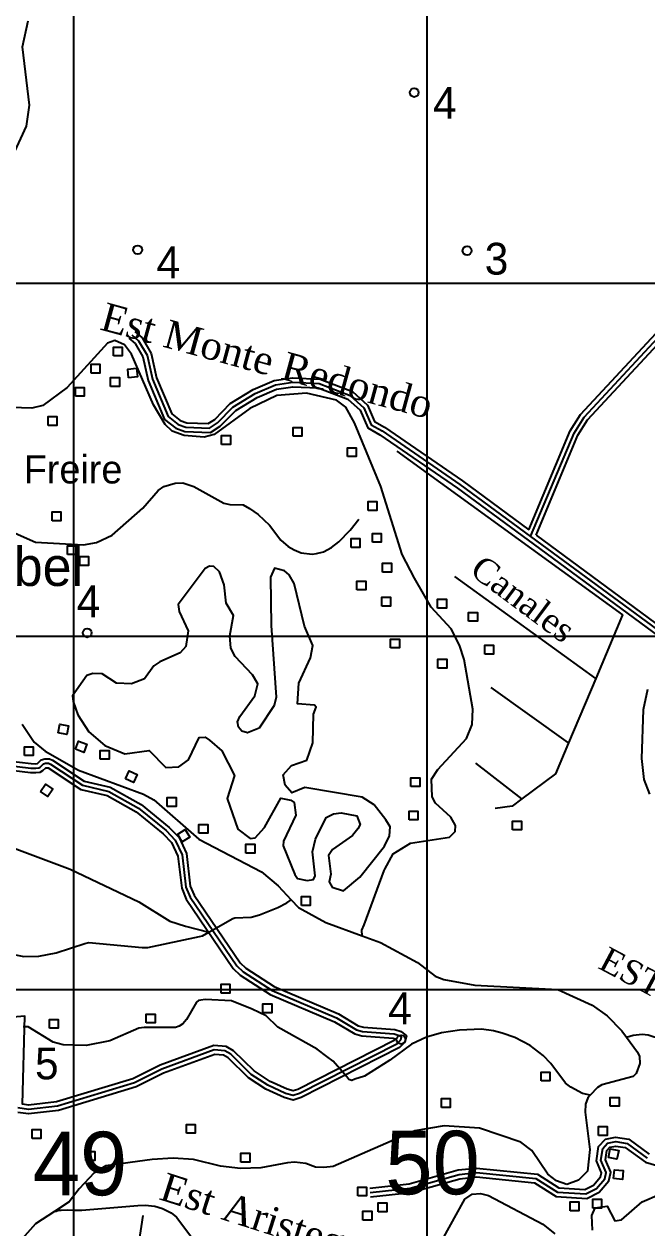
# Model space of a CAD drawing. Extents: x 638173 to 667318, y 9795622 to 9816401.
# Drawn here: x 648859 to 650623, y 9802324 to 9805734 of the extents above; entities that cross this region are included whole.
import ezdxf

# ---------------------------------------------------------------- set-up
doc = ezdxf.new("R2010")
doc.units = 0
doc.header["$MEASUREMENT"] = 0
for name, color, linetype in [('CAMINO5', 7, 'CONTINUOUS'), ('CAUCECANALIZADO', 7, 'CONTINUOUS'), ('CUADRICULAUTM', 7, 'CONTINUOUS'), ('EDIFICACION', 7, 'CONTINUOUS'), ('NOMBRESPOBLADOS', 7, 'CONTINUOUS'), ('NOMBRESPROPIOS', 7, 'CONTINUOUS'), ('PANTANOINUNDACIO', 7, 'CONTINUOUS'), ('PARALELACAMINO', 7, 'CONTINUOUS'), ('PUNTOALTURA', 7, 'CONTINUOUS'), ('RIOINTERMITENTE', 7, 'CONTINUOUS'), ('RIOPERENNE', 7, 'CONTINUOUS'), ('TEXTOAZUL', 7, 'CONTINUOUS'), ('VALORCUADRICULAR', 7, 'CONTINUOUS')]:
    doc.layers.add(name, color=color, linetype=linetype)
doc.styles.add('cotas', font='SWITZN.TTF')
doc.styles.add('escuelas', font='SWZCONLN.TTF')
doc.styles.add('poblados', font='SWZCONDN.TTF')
doc.styles.add('rios', font='TIMESI_0.TTF')

# ---------------------------------------------------------------- blocks, each defined once
blk = doc.blocks.new('COTA')
at = {"layer": 'PUNTOALTURA', "color": 1, "linetype": 'Continuous'}
blk.add_circle((0, 0), 12.5, dxfattribs=at)
blk = doc.blocks.new('CASA')
at = {"layer": 'EDIFICACION', "color": 4, "linetype": 'Continuous'}
blk.add_lwpolyline([(-12.57, -13.81), (-12.57, 11.18), (12.43, 11.18), (12.43, -13.82), (-12.57, -13.81)], close=True, dxfattribs=at)

msp = doc.modelspace()

# ---------------------------------------------------------------- linework, layer by layer
at = {"layer": 'CAMINO5', "color": 7, "linetype": 'Continuous'}
for points in [[(650293.53, 9804282.33), (650416.31, 9804575.63), (650444.93, 9804620.82), (650800.93, 9805003.37), (651377.3, 9804637.74)], [(649163.86, 9804854.03), (649183.14, 9804837.11), (649207.17, 9804796.27), (649222.29, 9804728.41), (649266.96, 9804622.16), (649294.99, 9804600.06), (649316.96, 9804591.9), (649383.48, 9804589.48), (649406.54, 9804604.5), (649450.31, 9804649.02), (649513.52, 9804687.63), (649570.53, 9804711.85), (649619.77, 9804719.34), (649694.39, 9804715.53), (649782, 9804682.17), (649821.3, 9804647.32), (649841.79, 9804598.98), (649872.66, 9804581.4), (650093.19, 9804429.93), (650293.53, 9804282.33)], [(650293.53, 9804282.33), (650698.56, 9803983.92), (650753.03, 9803946.46), (650833.57, 9803928.27), (650904.7, 9803912.2), (651033.15, 9803863.09), (651011.04, 9803795.11)], [(648721.75, 9803645.3), (648877.82, 9803626.85), (648891.61, 9803626.49), (648900.66, 9803627.24), (648904.4, 9803629.4), (648913.53, 9803638.5), (648919.53, 9803640.16), (648928.26, 9803640.15), (648933.2, 9803638.12), (649024.37, 9803577.84), (649098.47, 9803560.49), (649183.01, 9803513.43), (649261.48, 9803449.61), (649287.15, 9803422.75), (649306.76, 9803380.91), (649317.33, 9803289.5), (649329.12, 9803261.16), (649460.99, 9803066.97), (649478.92, 9803049.82), (649561.29, 9802996.93), (649743.46, 9802919.25), (649799.99, 9802885.41), (649817.65, 9802880.7), (649906.75, 9802873.77), (649921.08, 9802869.36), (649927.13, 9802864.21), (649924.69, 9802855.84), (649914.64, 9802845.1), (649639.07, 9802705.24), (649621.04, 9802699.32), (649599.61, 9802705.53), (649549.54, 9802728.53), (649502.34, 9802759.31), (649444.51, 9802816.07), (649427.58, 9802825.6), (649397.35, 9802828.68), (649249.12, 9802774.21), (649171.12, 9802735.22), (648953.41, 9802669.22), (648871.26, 9802659.8), (648841.29, 9802664.33)], [(649838.9, 9802424.46), (649951.98, 9802436.72), (650090.62, 9802476.1), (650140.52, 9802481.2), (650308.27, 9802464.02), (650369.37, 9802425.86), (650449.61, 9802420.73), (650479.81, 9802435.8), (650503.28, 9802463.76), (650507.36, 9802481.38), (650492.65, 9802515.86), (650497.71, 9802549.65), (650511.5, 9802564.14), (650534.29, 9802568.89), (650566.44, 9802563.9), (650623.92, 9802521.73)]]:
    msp.add_lwpolyline(points, dxfattribs=at)
at = {"layer": 'CAUCECANALIZADO', "color": 132, "linetype": 'Continuous'}
for p, q in [((650477.71, 9803880.25), (650078.45, 9804169.32)), ((650400.87, 9803698.57), (650181.91, 9803854.56)), ((650477.71, 9803880.25), (650400.87, 9803698.57)), ((650268.56, 9803539.65), (650138.16, 9803640.36))]:
    msp.add_line(p, q, dxfattribs=at)
for points in [[(649914.82, 9804523.76), (650554.06, 9804060.79), (650477.71, 9803880.25)], [(648808.15, 9804303.48), (648891.47, 9804266.52), (649027.36, 9804259.35), (649063.82, 9804265.63), (649108.32, 9804286.69), (649195.14, 9804362.75), (649238.15, 9804412.39), (649254.15, 9804424.4), (649286.54, 9804433.85), (649308.45, 9804434.15), (649339.11, 9804423.92), (649424.34, 9804377.12), (649441.32, 9804372.85), (649478.83, 9804371.84), (649497.58, 9804362), (649521.69, 9804344.71), (649554.07, 9804314.33), (649586.02, 9804272.12), (649606.83, 9804254.39), (649623.49, 9804245.21), (649643.14, 9804236.65), (649674.27, 9804232.31), (649686.71, 9804234.15), (649707.07, 9804239.18), (649729.43, 9804251.3), (649749.94, 9804267.32), (649782.03, 9804300.2), (649807.27, 9804331.64)], [(650400.87, 9803698.57), (650363.47, 9803610.14), (650268.56, 9803539.65)], [(650268.56, 9803539.65), (650240.82, 9803519.05), (650192.86, 9803511.73)], [(649153.39, 9802077.41), (649153.53, 9802080.25), (649195.79, 9802359.17)]]:
    msp.add_lwpolyline(points, dxfattribs=at)
at = {"layer": 'CUADRICULAUTM', "color": 2, "linetype": 'Continuous'}
for points in [[(649000, 9796935.5), (649000, 9797000), (649000, 9798000), (649000, 9799000), (649000, 9800000), (649000, 9801000), (649000, 9802000), (649000, 9803000), (649000, 9804000), (649000, 9805000), (649000, 9806000), (649000, 9807000), (649000, 9808000), (649000, 9809000), (649000, 9810000), (649000, 9811000), (649000, 9812000), (649000, 9813000), (649000, 9814000), (649000, 9815362.8)], [(650000, 9796934.72), (650000, 9797000), (650000, 9798000), (650000, 9799000), (650000, 9800000), (650000, 9801000), (650000, 9802000), (650000, 9803000), (650000, 9804000), (650000, 9805000), (650000, 9806000), (650000, 9807000), (650000, 9808000), (650000, 9809000), (650000, 9810000), (650000, 9811000), (650000, 9812000), (650000, 9813000), (650000, 9814000), (650000, 9815362.09)], [(638796.37, 9805000), (639000, 9805000), (640000, 9805000), (641000, 9805000), (642000, 9805000), (643000, 9805000), (644000, 9805000), (645000, 9805000), (646000, 9805000), (647000, 9805000), (648000, 9805000), (649000, 9805000), (650000, 9805000), (651000, 9805000), (652000, 9805000), (653000, 9805000), (654000, 9805000), (655000, 9805000), (656000, 9805000)], [(638795.7, 9804000), (639000, 9804000), (640000, 9804000), (641000, 9804000), (642000, 9804000), (643000, 9804000), (644000, 9804000), (645000, 9804000), (646000, 9804000), (647000, 9804000), (648000, 9804000), (649000, 9804000), (650000, 9804000), (651000, 9804000), (652000, 9804000), (653000, 9804000), (654000, 9804000), (655000, 9804000), (656000, 9804000)], [(638795.03, 9803000), (639000, 9803000), (640000, 9803000), (641000, 9803000), (642000, 9803000), (643000, 9803000), (644000, 9803000), (645000, 9803000), (646000, 9803000), (647000, 9803000), (648000, 9803000), (649000, 9803000), (650000, 9803000), (651000, 9803000), (652000, 9803000), (653000, 9803000), (654000, 9803000), (655000, 9803000), (656000, 9803000)]]:
    msp.add_lwpolyline(points, dxfattribs=at)
at = {"layer": 'PANTANOINUNDACIO', "color": 2, "linetype": 'Continuous'}
for points in [[(649636.97, 9803867.23), (649669.65, 9803939.32), (649676.49, 9803974.2), (649653.1, 9804028.62), (649623.29, 9804149.3), (649609.97, 9804173.78), (649596.05, 9804185.52), (649567.67, 9804192.62), (649556.91, 9804167.27), (649558.63, 9804030.32), (649573.01, 9803827.93), (649567.35, 9803804.01), (649525.02, 9803739.62), (649491.47, 9803726.41), (649475.86, 9803731.28), (649465.91, 9803742.45), (649463.41, 9803757.41), (649469.56, 9803773.13), (649512.67, 9803831.73), (649520.36, 9803865.47), (649505.8, 9803890.5), (649456.36, 9803942.28), (649443.92, 9803966.11), (649441.5, 9804001.1), (649452.22, 9804058.42), (649431.06, 9804093.84), (649425.32, 9804145.41), (649411.87, 9804182.49), (649395.88, 9804197.48), (649383.75, 9804198.11), (649371.19, 9804191.68), (649295.3, 9804089.57), (649297.91, 9804069.88), (649323.83, 9804015.2), (649316.45, 9803970.97), (649300.91, 9803952.65), (649243.39, 9803927.97), (649226.21, 9803916.52), (649200.12, 9803879.19), (649162.78, 9803865.39), (649120.66, 9803866.79), (649079.48, 9803893.2), (649053.09, 9803894.84), (649036.33, 9803888.72), (648996.17, 9803831.01), (648997.58, 9803815.19), (649010.68, 9803777.64), (649041.93, 9803729.51), (649087.69, 9803690.79), (649144.38, 9803667.25), (649213.4, 9803676.8), (649259.99, 9803628.66), (649296.82, 9803630.49), (649324.17, 9803649.85), (649354.58, 9803713.41), (649372.11, 9803713.84), (649384.11, 9803706.02), (649419.32, 9803675.22), (649455.17, 9803605.66), (649434.12, 9803540.65), (649464.41, 9803453.6), (649499.54, 9803427.1), (649513.43, 9803428.9), (649539.42, 9803458.42), (649586.42, 9803541.76), (649614.4, 9803536.27), (649623.7, 9803528.75), (649628.23, 9803493.52), (649593.34, 9803419.55), (649592.62, 9803406.75), (649625.2, 9803325.52), (649633.46, 9803314.38), (649660.52, 9803308.67), (649678.32, 9803311.02), (649683.42, 9803321.89), (649675.68, 9803389.67), (649683.96, 9803425.5), (649714.48, 9803486.26), (649734.85, 9803497.43), (649757.16, 9803500.16), (649801.39, 9803491.86), (649810.89, 9803467.27), (649804.36, 9803454.6), (649789.39, 9803435.58), (649731.99, 9803395.76), (649721.07, 9803378.96), (649727.78, 9803326.19), (649723.21, 9803304.75), (649731.27, 9803289.75), (649763.46, 9803278.87), (649810.05, 9803318.1), (649879.42, 9803405.54), (649893.83, 9803434.88), (649895.16, 9803460.36), (649883.3, 9803480.4), (649850.07, 9803522.38), (649816.45, 9803544.1), (649654.13, 9803571.6), (649617.3, 9803556.99), (649598.07, 9803577.88), (649593.03, 9803607.16)], [(649593.03, 9803607.16), (649616.04, 9803634.23), (649659.66, 9803648.79), (649676.62, 9803697.98), (649678.19, 9803779.61), (649686.4, 9803799.1), (649680.96, 9803805.02), (649633.14, 9803808.59), (649636.97, 9803867.23)], [(650476.08, 9802381.46), (650510.12, 9802386.35), (650531.74, 9802344.61), (650551.06, 9802347.24), (650608.92, 9802398.35), (650657.88, 9802418.99), (650704.07, 9802394.5), (650796.92, 9802298.82)], [(650468.66, 9802317.74), (650466.69, 9802359.12), (650476.08, 9802381.46)]]:
    msp.add_lwpolyline(points, dxfattribs=at)
at = {"layer": 'PARALELACAMINO', "color": 7, "linetype": 'Continuous'}
for points in [[(650288.14, 9804301.82), (650405.19, 9804581.43), (650434.99, 9804628.49), (650798.86, 9805019.49), (651384, 9804648.3)], [(650308.85, 9804286.56), (650427.43, 9804569.83), (650454.87, 9804613.15), (650803, 9804987.25), (651370.6, 9804627.18)], [(649155.61, 9804844.63), (649173.39, 9804829.04), (649195.4, 9804791.63), (649210.33, 9804724.6), (649256.69, 9804614.34), (649288.79, 9804589.03), (649314.49, 9804579.48), (649386.98, 9804576.84), (649414.5, 9804594.77), (649458.14, 9804639.16), (649519.25, 9804676.48), (649573.97, 9804699.73), (649620.4, 9804706.79), (649691.78, 9804703.15), (649775.42, 9804671.3), (649810.89, 9804639.84), (649831.93, 9804590.21), (649866.02, 9804570.8), (650085.94, 9804419.74), (650286.12, 9804272.27), (650691.31, 9803973.74)], [(649172.11, 9804863.43), (649192.89, 9804845.18), (649218.94, 9804800.91), (649234.25, 9804732.22), (649277.23, 9804629.98), (649301.19, 9804611.09), (649319.43, 9804604.32), (649379.98, 9804602.12), (649398.58, 9804614.23), (649442.48, 9804658.88), (649507.79, 9804698.78), (649567.09, 9804723.97), (649619.14, 9804731.89), (649697, 9804727.91), (649788.58, 9804693.04), (649831.71, 9804654.8), (649851.65, 9804607.75), (649879.3, 9804592), (650100.44, 9804440.12), (650288.14, 9804301.82)], [(650308.85, 9804286.56), (650705.81, 9803994.1), (650758.13, 9803958.12), (650908.33, 9803924.2), (651048.71, 9803870.52), (651026.39, 9803801.89)], [(648745.5, 9803655.08), (648878.72, 9803639.33), (648891.26, 9803639), (648896.79, 9803639.46), (648907.03, 9803649.67), (648917.84, 9803652.66), (648930.74, 9803652.65), (648939.08, 9803649.22), (649029.4, 9803589.5), (649103.02, 9803572.26), (649190.05, 9803523.82), (649269.98, 9803458.81), (649297.6, 9803429.91), (649318.94, 9803384.37), (649329.55, 9803292.68), (649340.17, 9803267.13), (649470.59, 9803075.09), (649486.69, 9803059.69), (649567.16, 9803008.02), (649749.15, 9802930.41), (649804.91, 9802897.04), (649819.76, 9802893.07), (649909.1, 9802886.12), (649927.22, 9802880.55), (649941.4, 9802868.48), (649935.86, 9802849.48), (649922.26, 9802834.95), (649643.88, 9802693.66), (649621.27, 9802686.24), (649595.24, 9802693.78), (649543.48, 9802717.56), (649494.47, 9802749.52), (649436.94, 9802805.99), (649423.72, 9802813.43), (649398.95, 9802815.95), (649254.09, 9802762.72), (649175.76, 9802723.57), (648955.96, 9802656.93), (648871.03, 9802647.19), (648841.22, 9802651.7)], [(648719.4, 9803632.99), (648876.92, 9803614.37), (648891.96, 9803613.98), (648904.48, 9803615.01), (648912.07, 9803619.39), (648920.03, 9803627.33), (648921.22, 9803627.66), (648925.78, 9803627.65), (648927.32, 9803627.02), (649019.34, 9803566.18), (649093.92, 9803548.72), (649175.97, 9803503.04), (649252.98, 9803440.41), (649276.7, 9803415.59), (649294.58, 9803377.45), (649305.11, 9803286.32), (649318.07, 9803255.19), (649451.39, 9803058.85), (649471.15, 9803039.95), (649555.42, 9802985.84), (649737.77, 9802908.09), (649795.07, 9802873.78), (649815.54, 9802868.33), (649904.4, 9802861.42), (649910.91, 9802859.41), (649907.02, 9802855.25), (649634.26, 9802716.82), (649620.81, 9802712.4), (649603.98, 9802717.28), (649555.6, 9802739.5), (649510.21, 9802769.1), (649452.08, 9802826.15), (649431.44, 9802837.77), (649395.75, 9802841.41), (649244.15, 9802785.7), (649166.48, 9802746.87), (648950.86, 9802681.51), (648871.49, 9802672.41), (648854.07, 9802675.04), (648860.49, 9802923.77), (648805.4, 9802919.8)], [(649837.55, 9802436.89), (649949.58, 9802449.03), (650088.26, 9802488.42), (650140.52, 9802493.77), (650312.43, 9802476.16), (650373.32, 9802438.13), (650447.04, 9802433.42), (650471.91, 9802445.83), (650491.78, 9802469.5), (650494.26, 9802480.23), (650479.76, 9802514.21), (650485.93, 9802555.41), (650505.13, 9802575.58), (650533.96, 9802581.59), (650571.37, 9802575.78), (650629.5, 9802533.14)], [(649840.25, 9802412.03), (649954.38, 9802424.41), (650092.98, 9802463.78), (650140.52, 9802468.63), (650304.11, 9802451.88), (650365.42, 9802413.59), (650452.18, 9802408.04), (650487.71, 9802425.77), (650514.78, 9802458.02), (650520.46, 9802482.53), (650505.54, 9802517.51), (650509.49, 9802543.89), (650517.87, 9802552.7), (650534.62, 9802556.19), (650561.51, 9802552.02), (650618.34, 9802510.32), (650683.32, 9802491.9)]]:
    msp.add_lwpolyline(points, dxfattribs=at)
at = {"layer": 'RIOINTERMITENTE', "color": 132, "linetype": 'Continuous'}
for points in [[(648751.46, 9805198.44), (648865.69, 9805444.51), (648874.21, 9805503.64), (648854.01, 9805668.82), (648870.73, 9805743.18)], [(649878.88, 9803336.36), (649880.2, 9803340.25), (649903.85, 9803384.12), (649953.16, 9803414), (650063.24, 9803430.93), (650079.7, 9803447.08), (650081.01, 9803464.15), (650067.57, 9803487.55), (650024.29, 9803527.2), (650014.44, 9803544.97), (650012.49, 9803594.83), (650030.22, 9803622.78), (650111.72, 9803710.56), (650128.16, 9803749.84), (650129.99, 9803793.21), (650105.03, 9803933.85), (650092.3, 9803974.34), (650068.25, 9804020.57), (650011.41, 9804082.48), (649964.68, 9804164.08), (649929.69, 9804231.76), (649868.75, 9804424.57), (649794.25, 9804604.35), (649770.39, 9804648.51), (649743.58, 9804668.42), (649659.12, 9804688.06), (649574.78, 9804681.91), (649497.86, 9804644.86), (649397.13, 9804571.39), (649368.76, 9804563.55), (649312.13, 9804568.91), (649278.42, 9804580.79), (649257.9, 9804599.87), (649225.18, 9804655.75), (649162.79, 9804798.51), (649143.46, 9804825.78), (649115.77, 9804837.34), (649095.17, 9804829.93), (648980.4, 9804704.77), (648911.43, 9804653.45), (648881.19, 9804646.21), (648794.18, 9804648.82)], [(650624.62, 9803849.31), (650612, 9803791.73), (650607.79, 9803654.07), (650614.01, 9803594.78), (650630.3, 9803552.56)], [(648329.52, 9803404.52), (648414.95, 9803306.92), (648441.61, 9803293.31), (648466.05, 9803291.86), (648536.84, 9803295.88), (648584.93, 9803311.54), (648615.91, 9803331.12), (648668.51, 9803384.68), (648714.06, 9803413.19), (648741.98, 9803417.07), (648800.08, 9803411.03), (648989.03, 9803340.2), (649183.39, 9803247.85), (649271.23, 9803193.28), (649315.54, 9803179.18), (649382.24, 9803162.39)], [(649816.13, 9803151.82), (649815.74, 9803167.53), (649821.69, 9803182.39), (649878.88, 9803336.36)], [(649382.24, 9803162.39), (649449.91, 9803201.02), (649455.94, 9803202.46), (649502.03, 9803204.05), (649525.4, 9803211.12), (649577.2, 9803231.73), (649602.77, 9803244.8), (649615.42, 9803253.94)], [(648309.49, 9803151.62), (648309.69, 9803102.88), (648315.47, 9803093.9), (648323.9, 9803089.86), (648341.61, 9803090.83), (648424.15, 9803106.2), (648437.95, 9803107.23), (648450.52, 9803102.29), (648504.57, 9803072.38), (648518.01, 9803067.31), (648535.32, 9803067.25), (648649.38, 9803103.71), (648715.84, 9803112.91), (648762.27, 9803111.65), (648858.35, 9803093.29), (648900.56, 9803094.22), (648949.74, 9803103.49), (649030.79, 9803130.22), (649042.27, 9803132.47), (649193.16, 9803118.89), (649209.2, 9803118.99), (649356.02, 9803149.34), (649363.81, 9803151.74), (649382.24, 9803162.39)], [(650564.84, 9802864.33), (650584.13, 9802870.61), (650609.58, 9802872.73), (650625.88, 9802871.64), (650663.66, 9802858.91), (650712.05, 9802826.79), (650767.83, 9802767.78), (650790.85, 9802721.49), (650854.4, 9802548.69), (650905.1, 9802494.48), (650930.44, 9802482.39), (650968.45, 9802488.11), (651043.83, 9802535.16), (651154.26, 9802588.03), (651200.25, 9802587.57), (651286.1, 9802575.13), (651313.07, 9802562.89), (651336.38, 9802538.5), (651514.35, 9802237.55), (651555.95, 9802195.92), (651575.05, 9802182.41), (651594.76, 9802177.44), (651667.77, 9802169.29), (651813.55, 9802139.21)], [(650022.83, 9802253.59), (650106.93, 9802405.52), (650127.67, 9802420.25), (650151.37, 9802422.3), (650174.31, 9802416.25), (650327.96, 9802334.79), (650362.26, 9802307.58)], [(648945.28, 9802371.32), (648949.75, 9802371.46), (648956.48, 9802374.28), (648963.44, 9802375.03), (648980.6, 9802375.77), (648999, 9802375.03), (649022.58, 9802375.07), (649180.57, 9802387.64), (649201.65, 9802389.06), (649229.3, 9802386.01), (649250.94, 9802379.01), (649275.59, 9802366.95), (649290.21, 9802355.01), (649339.88, 9802289.57)]]:
    msp.add_lwpolyline(points, dxfattribs=at)
at = {"layer": 'RIOPERENNE', "color": 5, "linetype": 'Continuous'}
for points in [[(648853.13, 9803750.74), (648887.42, 9803699.81), (648918.53, 9803674.16), (649013.04, 9803620.89), (649197.1, 9803552.62), (649225.8, 9803536.36), (649353.7, 9803425.35), (649530.96, 9803332.43), (649577.96, 9803293.25), (649615.42, 9803253.94), (649636.17, 9803232.17), (649713.07, 9803189.56), (649816.13, 9803151.82), (649868.3, 9803132.71), (649972.78, 9803075.72), (650022.96, 9803037.08), (650047.37, 9803028.07), (650135.51, 9803011.81), (650370.21, 9802999.2), (650467.86, 9802955.15), (650510.12, 9802924.87), (650551.44, 9802882.35), (650564.84, 9802864.33), (650596.53, 9802821.71), (650601.66, 9802809.7), (650602.68, 9802790.03), (650592.08, 9802761.94), (650583.38, 9802753.63), (650495.51, 9802729.68), (650482.35, 9802721.65), (650462.31, 9802700.43)], [(650462.31, 9802700.43), (650440.47, 9802705.21), (650407.6, 9802722.71), (650391.92, 9802734.03), (650351.04, 9802789.66), (650328.61, 9802812.83), (650292.55, 9802840.76), (650249.07, 9802863.41), (650213.09, 9802876.12), (650188.61, 9802882.88), (650154.12, 9802887.6), (650091.89, 9802884.05), (650040.59, 9802876.95), (649998.95, 9802864.9), (649955.73, 9802845.23), (649894.95, 9802799.78), (649823.08, 9802754.22), (649795.9, 9802745.78), (649786.98, 9802741.52), (649778.86, 9802744.91), (649772.68, 9802752.2), (649733.73, 9802796.54), (649715.92, 9802809.75), (649688.61, 9802830.4), (649577.03, 9802893.17), (649544.29, 9802924.77), (649504.49, 9802943.82), (649445.78, 9802967.47), (649371.86, 9802970.89), (649359.4, 9802969.78), (649352.54, 9802968.35), (649346.83, 9802963.35), (649318.94, 9802914.61), (649308.52, 9802902.73), (649298.33, 9802895.8), (649287.26, 9802891.99), (649198.59, 9802892.29), (649183.79, 9802889.68), (649101.29, 9802854.54), (649034.65, 9802840.57), (648969.15, 9802842.94), (648941.04, 9802850.63), (648869.98, 9802894.03), (648855.94, 9802893.97)], [(650462.31, 9802700.43), (650455.09, 9802692.79), (650448.42, 9802674.47), (650447.49, 9802652.45), (650460.93, 9802546.3), (650454.64, 9802484.64), (650428.87, 9802459.35), (650395.66, 9802447.03)], [(650395.66, 9802447.03), (650366.85, 9802457.54), (650342.01, 9802476.99), (650296.79, 9802543.32), (650265.63, 9802567.03), (650148.94, 9802606.99), (650048.44, 9802613.96), (649965.73, 9802599.43), (649734.22, 9802498.61), (649707.82, 9802495.02), (649683.86, 9802496.6), (649657.07, 9802506.65), (649624.92, 9802510.67), (649604.49, 9802509.04), (649529.45, 9802494.24), (649471.8, 9802492.75), (649415.52, 9802498.82), (649338.68, 9802518.25), (649280.94, 9802521.73), (649221.78, 9802518.08), (649090.21, 9802499.91), (649056.86, 9802480.15), (649015.13, 9802435.4)], [(649015.13, 9802435.4), (648986.52, 9802398.57), (648945.28, 9802371.32), (648891.12, 9802335.54), (648831.64, 9802268.53), (648782.09, 9802197.92), (648701.97, 9802046.93), (648696.77, 9802032.31)]]:
    msp.add_lwpolyline(points, dxfattribs=at)

# ---------------------------------------------------------------- block references
at = {"layer": 'EDIFICACION', "color": 4, "linetype": 'Continuous'}
for p in [(649124.32, 9804807.88), (649061.33, 9804759.03), (649116.48, 9804721.5), (649016.58, 9804693.68), (648939.44, 9804611.14), (649430.7, 9804556.95), (649633.39, 9804580.5), (649786.98, 9804522.45), (649845.85, 9804370.24), (648950.7, 9804341.02), (649857.68, 9804280.12), (648994.58, 9804244.9), (649797.72, 9804265.43), (649028.91, 9804214.66), (649886.62, 9804195.62), (649814.13, 9804145.28), (649884.46, 9804099.31), (650042.5, 9804093.74), (650130.43, 9804056.28), (649909.3, 9803980.83), (650176.02, 9803963.43), (650043.47, 9803923.56), (648872.22, 9803675.76), (649086.96, 9803665.74), (649967.03, 9803587.87), (649277.02, 9803532.1), (649961.96, 9803493.68), (650254.96, 9803465.55), (649366.7, 9803455.71), (649499.44, 9803399.55), (649657.06, 9803251.41), (649429.34, 9803003.12), (649217.51, 9802918.78), (649547.94, 9802947.39), (648943, 9802903.73), (650335.63, 9802754.44), (650053.1, 9802679.33), (650531.67, 9802682.64), (648893.82, 9802591.87), (649331.01, 9802606.1), (650498.16, 9802600.3), (649046.58, 9802529.52), (649485.27, 9802524.85), (649816.43, 9802428.9), (649873.84, 9802383.91), (650417.62, 9802386.9), (650481.81, 9802394.56), (649830.91, 9802360.41)]:
    msp.add_blockref('CASA', p, dxfattribs=at)
for p, xscale, yscale, rotation in [((649166.13, 9804746.9), 1.000000029371136, 1.000000029371136, 5.221120585316556), ((648970.64, 9803737.86), 1.000001035047426, 1.000001035047426, 349.0480751513073), ((649020.79, 9803688.38), 1.000001253568866, 1.000001253568866, 339.4363041430768), ((649162.8, 9803603.54), 1.000000039118146, 1.000000039118146, 334.9736289839035), ((648923.79, 9803564.96), 0.999998443426125, 0.999998443426125, 325.1608078194887), ((649310.41, 9803436.52), 0.999998119399806, 0.999998119399806, 30.80342478420716), ((650528.69, 9802534.78), 1.000002103801672, 1.000002103801672, 348.2284025847408), ((650542.47, 9802476.7), 0.999997842601492, 0.999997842601492, 354.2792654810136)]:
    msp.add_blockref('CASA', p, dxfattribs=dict(at, xscale=xscale, yscale=yscale, rotation=rotation))
at = {"layer": 'PUNTOALTURA', "color": 1, "linetype": 'Continuous'}
for p in [(649963.72, 9805539.7), (649180.49, 9805094.57), (650113.42, 9805091.97), (649037.66, 9804009.42), (649926.36, 9802857.72)]:
    msp.add_blockref('COTA', p, dxfattribs=at)

# ---------------------------------------------------------------- texts
at = {"layer": 'NOMBRESPOBLADOS', "color": 7, "linetype": 'Continuous', "style": 'poblados'}
msp.add_text('Santa Isabel', height=110, dxfattribs=at).set_placement((648208.1, 9804142.45))
at = {"layer": 'NOMBRESPROPIOS', "color": 6, "linetype": 'Continuous', "style": 'escuelas'}
msp.add_text('Esc Pablo Freire', height=80, dxfattribs=at).set_placement((648346.57, 9804432.73))
at = {"layer": 'PUNTOALTURA', "color": 7, "linetype": 'Continuous', "style": 'cotas'}
for s, p in [('4', (650017.07, 9805465.49)), ('3', (650163.32, 9805024.23)), ('4', (649233.84, 9805013.89)), ('4', (649007.83, 9804053.98)), ('4', (649889.87, 9802901.14)), ('5', (648889.69, 9802745.22))]:
    msp.add_text(s, height=90, dxfattribs=at).set_placement(p)
at = {"layer": 'TEXTOAZUL', "color": 5, "linetype": 'Continuous', "style": 'rios'}
for s, height, rotation, p in [('Est Monte Redondo', 80, 344.75388, (649070.17, 9804869.24)), ('EST LOS MOSQUITOS', 70, 331.97409, (650481.02, 9803061.41)), ('Est Aristega', 80, 342.29549, (649237.72, 9802406.13))]:
    msp.add_text(s, height=height, rotation=rotation, dxfattribs=at).set_placement(p)
at = {"layer": 'TEXTOAZUL', "color": 4, "linetype": 'Continuous', "style": 'rios'}
msp.add_text('Canales', height=70, rotation=323.24177, dxfattribs=at).set_placement((650117.3, 9804178.15))
at = {"layer": 'VALORCUADRICULAR', "color": 6, "linetype": 'Continuous', "style": 'poblados'}
for s, p in [('49', (648883.36, 9802416.72)), ('50', (649881.75, 9802419.51))]:
    msp.add_text(s, height=180, dxfattribs=at).set_placement(p)

doc.saveas('drawing.dxf')
